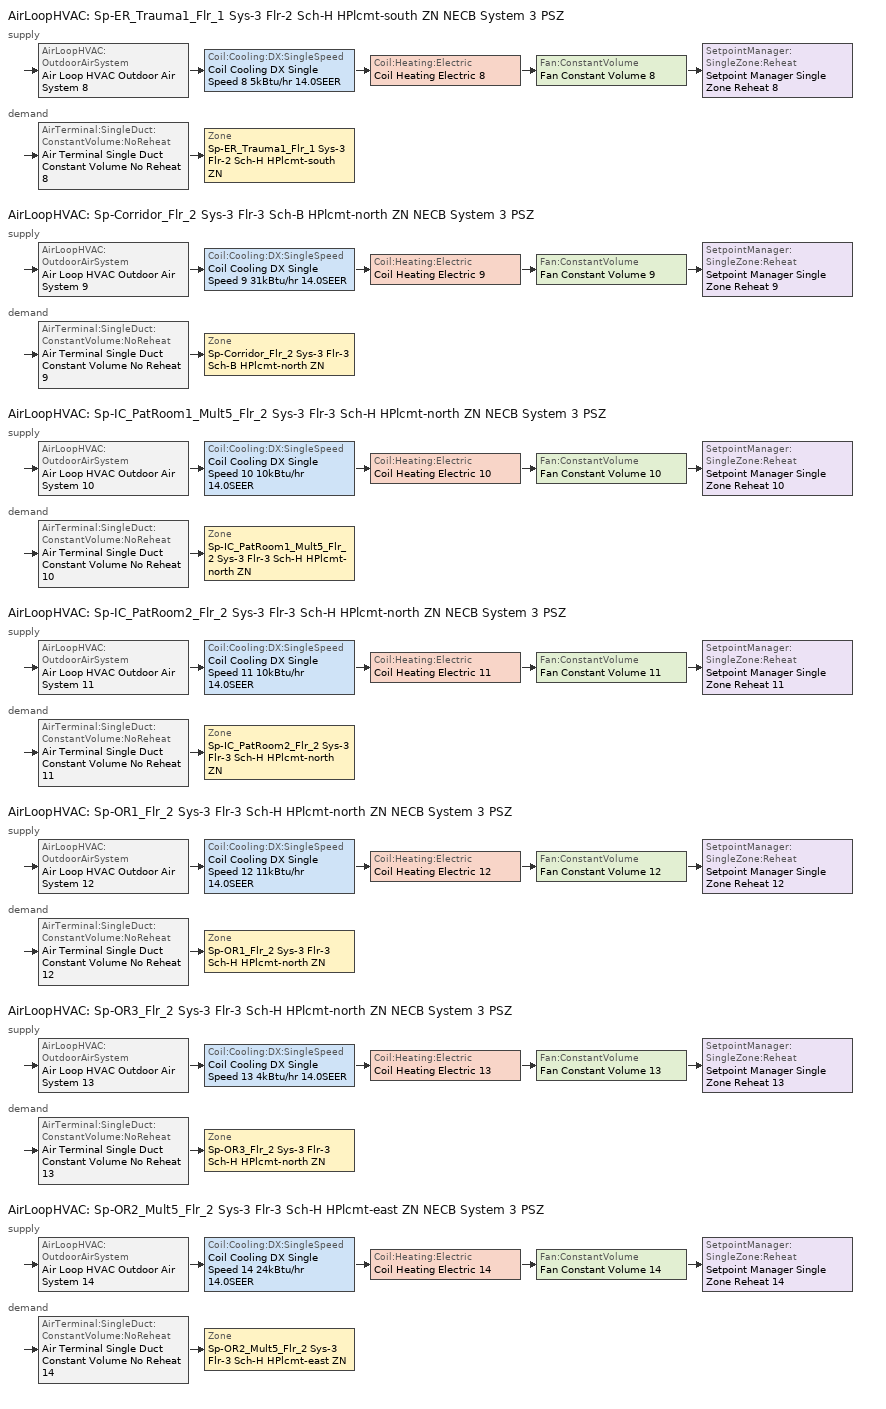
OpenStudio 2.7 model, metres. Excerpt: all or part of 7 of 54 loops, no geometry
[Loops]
AirLoopHVAC 'Sp-ER_Trauma1_Flr_1 Sys-3 Flr-2 Sch-H HPlcmt-south ZN NECB System 3 PSZ'
 supply: AirLoopHVAC:OutdoorAirSystem 'Air Loop HVAC Outdoor Air System 8' > Coil:Cooling:DX:SingleSpeed 'Coil Cooling DX Single Speed 8 5kBtu/hr 14.0SEER' > Coil:Heating:Electric 'Coil Heating Electric 8' > Fan:ConstantVolume 'Fan Constant Volume 8' > SetpointManager:SingleZone:Reheat 'Setpoint Manager Single Zone Reheat 8'
 demand: AirTerminal:SingleDuct:ConstantVolume:NoReheat 'Air Terminal Single Duct Constant Volume No Reheat 8' > Zone 'Sp-ER_Trauma1_Flr_1 Sys-3 Flr-2 Sch-H HPlcmt-south ZN'
AirLoopHVAC 'Sp-Corridor_Flr_2 Sys-3 Flr-3 Sch-B HPlcmt-north ZN NECB System 3 PSZ'
 supply: AirLoopHVAC:OutdoorAirSystem 'Air Loop HVAC Outdoor Air System 9' > Coil:Cooling:DX:SingleSpeed 'Coil Cooling DX Single Speed 9 31kBtu/hr 14.0SEER' > Coil:Heating:Electric 'Coil Heating Electric 9' > Fan:ConstantVolume 'Fan Constant Volume 9' > SetpointManager:SingleZone:Reheat 'Setpoint Manager Single Zone Reheat 9'
 demand: AirTerminal:SingleDuct:ConstantVolume:NoReheat 'Air Terminal Single Duct Constant Volume No Reheat 9' > Zone 'Sp-Corridor_Flr_2 Sys-3 Flr-3 Sch-B HPlcmt-north ZN'
AirLoopHVAC 'Sp-IC_PatRoom1_Mult5_Flr_2 Sys-3 Flr-3 Sch-H HPlcmt-north ZN NECB System 3 PSZ'
 supply: AirLoopHVAC:OutdoorAirSystem 'Air Loop HVAC Outdoor Air System 10' > Coil:Cooling:DX:SingleSpeed 'Coil Cooling DX Single Speed 10 10kBtu/hr 14.0SEER' > Coil:Heating:Electric 'Coil Heating Electric 10' > Fan:ConstantVolume 'Fan Constant Volume 10' > SetpointManager:SingleZone:Reheat 'Setpoint Manager Single Zone Reheat 10'
 demand: AirTerminal:SingleDuct:ConstantVolume:NoReheat 'Air Terminal Single Duct Constant Volume No Reheat 10' > Zone 'Sp-IC_PatRoom1_Mult5_Flr_2 Sys-3 Flr-3 Sch-H HPlcmt-north ZN'
AirLoopHVAC 'Sp-IC_PatRoom2_Flr_2 Sys-3 Flr-3 Sch-H HPlcmt-north ZN NECB System 3 PSZ'
 supply: AirLoopHVAC:OutdoorAirSystem 'Air Loop HVAC Outdoor Air System 11' > Coil:Cooling:DX:SingleSpeed 'Coil Cooling DX Single Speed 11 10kBtu/hr 14.0SEER' > Coil:Heating:Electric 'Coil Heating Electric 11' > Fan:ConstantVolume 'Fan Constant Volume 11' > SetpointManager:SingleZone:Reheat 'Setpoint Manager Single Zone Reheat 11'
 demand: AirTerminal:SingleDuct:ConstantVolume:NoReheat 'Air Terminal Single Duct Constant Volume No Reheat 11' > Zone 'Sp-IC_PatRoom2_Flr_2 Sys-3 Flr-3 Sch-H HPlcmt-north ZN'
AirLoopHVAC 'Sp-OR1_Flr_2 Sys-3 Flr-3 Sch-H HPlcmt-north ZN NECB System 3 PSZ'
 supply: AirLoopHVAC:OutdoorAirSystem 'Air Loop HVAC Outdoor Air System 12' > Coil:Cooling:DX:SingleSpeed 'Coil Cooling DX Single Speed 12 11kBtu/hr 14.0SEER' > Coil:Heating:Electric 'Coil Heating Electric 12' > Fan:ConstantVolume 'Fan Constant Volume 12' > SetpointManager:SingleZone:Reheat 'Setpoint Manager Single Zone Reheat 12'
 demand: AirTerminal:SingleDuct:ConstantVolume:NoReheat 'Air Terminal Single Duct Constant Volume No Reheat 12' > Zone 'Sp-OR1_Flr_2 Sys-3 Flr-3 Sch-H HPlcmt-north ZN'
AirLoopHVAC 'Sp-OR3_Flr_2 Sys-3 Flr-3 Sch-H HPlcmt-north ZN NECB System 3 PSZ'
 supply: AirLoopHVAC:OutdoorAirSystem 'Air Loop HVAC Outdoor Air System 13' > Coil:Cooling:DX:SingleSpeed 'Coil Cooling DX Single Speed 13 4kBtu/hr 14.0SEER' > Coil:Heating:Electric 'Coil Heating Electric 13' > Fan:ConstantVolume 'Fan Constant Volume 13' > SetpointManager:SingleZone:Reheat 'Setpoint Manager Single Zone Reheat 13'
 demand: AirTerminal:SingleDuct:ConstantVolume:NoReheat 'Air Terminal Single Duct Constant Volume No Reheat 13' > Zone 'Sp-OR3_Flr_2 Sys-3 Flr-3 Sch-H HPlcmt-north ZN'
AirLoopHVAC 'Sp-OR2_Mult5_Flr_2 Sys-3 Flr-3 Sch-H HPlcmt-east ZN NECB System 3 PSZ'
 supply: AirLoopHVAC:OutdoorAirSystem 'Air Loop HVAC Outdoor Air System 14' > Coil:Cooling:DX:SingleSpeed 'Coil Cooling DX Single Speed 14 24kBtu/hr 14.0SEER' > Coil:Heating:Electric 'Coil Heating Electric 14' > Fan:ConstantVolume 'Fan Constant Volume 14' > SetpointManager:SingleZone:Reheat 'Setpoint Manager Single Zone Reheat 14'
 demand: AirTerminal:SingleDuct:ConstantVolume:NoReheat 'Air Terminal Single Duct Constant Volume No Reheat 14' > Zone 'Sp-OR2_Mult5_Flr_2 Sys-3 Flr-3 Sch-H HPlcmt-east ZN'
[Sizing:Zone] Zone Cooling Design Supply Air Temperature Input Method=SupplyAirTemperature; Zone Cooling Design Supply Air Temperature {C}=13; Zone Cooling Design Supply Air Temperature Difference {deltaC}=11.11; Zone Heating Design Supply Air Temperature Input Method=SupplyAirTemperature; Zone Heating Design Supply Air Temperature {C}=43; Zone Heating Design Supply Air Temperature Difference {deltaC}=11.11; Zone Cooling Design Supply Air Humidity Ratio {kg-H2O/kg-air}=0.0085; Zone Heating Design Supply Air Humidity Ratio {kg-H2O/kg-air}=0.008; Zone Heating Sizing Factor=1.3; Zone Cooling Sizing Factor=1.1; Cooling Design Air Flow Method=DesignDay; Heating Design Air Flow Method=DesignDay; Account for Dedicated Outdoor Air System=No; Dedicated Outdoor Air System Control Strategy=NeutralSupplyAir; Dedicated Outdoor Air Low Setpoint Temperature for Design {C}=autosize; Dedicated Outdoor Air High Setpoint Temperature for Design {C}=autosize
Sp-ER_Trauma1_Flr_1 Sys-3 Flr-2 Sch-H HPlcmt-south ZN; Sp-Corridor_Flr_2 Sys-3 Flr-3 Sch-B HPlcmt-north ZN; Sp-IC_PatRoom1_Mult5_Flr_2 Sys-3 Flr-3 Sch-H HPlcmt-north ZN; Sp-IC_PatRoom2_Flr_2 Sys-3 Flr-3 Sch-H HPlcmt-north ZN; Sp-OR1_Flr_2 Sys-3 Flr-3 Sch-H HPlcmt-north ZN; Sp-OR3_Flr_2 Sys-3 Flr-3 Sch-H HPlcmt-north ZN; Sp-OR2_Mult5_Flr_2 Sys-3 Flr-3 Sch-H HPlcmt-east ZN
[Zone equipment]
Sp-ER_Trauma1_Flr_1 Sys-3 Flr-2 Sch-H HPlcmt-south ZN: Air Terminal Single Duct Constant Volume No Reheat 8, Zone HVAC Baseboard Convective Electric 8
Sp-Corridor_Flr_2 Sys-3 Flr-3 Sch-B HPlcmt-north ZN: Air Terminal Single Duct Constant Volume No Reheat 9, Zone HVAC Baseboard Convective Electric 9
Sp-IC_PatRoom1_Mult5_Flr_2 Sys-3 Flr-3 Sch-H HPlcmt-north ZN: Air Terminal Single Duct Constant Volume No Reheat 10, Zone HVAC Baseboard Convective Electric 10
Sp-IC_PatRoom2_Flr_2 Sys-3 Flr-3 Sch-H HPlcmt-north ZN: Air Terminal Single Duct Constant Volume No Reheat 11, Zone HVAC Baseboard Convective Electric 11
Sp-OR1_Flr_2 Sys-3 Flr-3 Sch-H HPlcmt-north ZN: Air Terminal Single Duct Constant Volume No Reheat 12, Zone HVAC Baseboard Convective Electric 12
Sp-OR3_Flr_2 Sys-3 Flr-3 Sch-H HPlcmt-north ZN: Air Terminal Single Duct Constant Volume No Reheat 13, Zone HVAC Baseboard Convective Electric 13
Sp-OR2_Mult5_Flr_2 Sys-3 Flr-3 Sch-H HPlcmt-east ZN: Air Terminal Single Duct Constant Volume No Reheat 14, Zone HVAC Baseboard Convective Electric 14
[AirLoopHVAC] Design Supply Air Flow Rate {m3/s}=AutoSize
Name | Availability Schedule
Sp-ER_Trauma1_Flr_1 Sys-3 Flr-2 Sch-H HPlcmt-south ZN NECB System 3 PSZ | Sp-ER_Trauma1_Flr_1 Sys-3 Flr-2 Sch-H HPlcmt-south ZN NECB System 3 PSZ Occ Sch
Sp-Corridor_Flr_2 Sys-3 Flr-3 Sch-B HPlcmt-north ZN NECB System 3 PSZ | Sp-Corridor_Flr_2 Sys-3 Flr-3 Sch-B HPlcmt-north ZN NECB System 3 PSZ Occ Sch
Sp-IC_PatRoom1_Mult5_Flr_2 Sys-3 Flr-3 Sch-H HPlcmt-north ZN NECB System 3 PSZ | Sp-IC_PatRoom1_Mult5_Flr_2 Sys-3 Flr-3 Sch-H HPlcmt-north ZN NECB System 3 PSZ Occ Sch
Sp-IC_PatRoom2_Flr_2 Sys-3 Flr-3 Sch-H HPlcmt-north ZN NECB System 3 PSZ | Sp-IC_PatRoom2_Flr_2 Sys-3 Flr-3 Sch-H HPlcmt-north ZN NECB System 3 PSZ Occ Sch
Sp-OR1_Flr_2 Sys-3 Flr-3 Sch-H HPlcmt-north ZN NECB System 3 PSZ | Sp-OR1_Flr_2 Sys-3 Flr-3 Sch-H HPlcmt-north ZN NECB System 3 PSZ Occ Sch
Sp-OR3_Flr_2 Sys-3 Flr-3 Sch-H HPlcmt-north ZN NECB System 3 PSZ | Sp-OR3_Flr_2 Sys-3 Flr-3 Sch-H HPlcmt-north ZN NECB System 3 PSZ Occ Sch
Sp-OR2_Mult5_Flr_2 Sys-3 Flr-3 Sch-H HPlcmt-east ZN NECB System 3 PSZ | Sp-OR2_Mult5_Flr_2 Sys-3 Flr-3 Sch-H HPlcmt-east ZN NECB System 3 PSZ Occ Sch
[Sizing:System] Type of Load to Size On=Sensible; Design Outdoor Air Flow Rate {m3/s}=Autosize; Central Heating Maximum System Air Flow Ratio=1; Preheat Design Temperature {C}=7; Preheat Design Humidity Ratio {kg-H2O/kg-Air}=0.008; Precool Design Temperature {C}=13; Precool Design Humidity Ratio {kg-H2O/kg-Air}=0.008; Central Cooling Design Supply Air Temperature {C}=13; Central Heating Design Supply Air Temperature {C}=43; Sizing Option=NonCoincident; 100% Outdoor Air in Cooling=No; 100% Outdoor Air in Heating=No; Central Cooling Design Supply Air Humidity Ratio {kg-H2O/kg-Air}=0.0085; Central Heating Design Supply Air Humidity Ratio {kg-H2O/kg-Air}=0.008; Cooling Design Air Flow Method=DesignDay; Cooling Design Air Flow Rate {m3/s}=0; Heating Design Air Flow Method=DesignDay; Heating Design Air Flow Rate {m3/s}=0; System Outdoor Air Method=ZoneSum; Zone Maximum Outdoor Air Fraction=1; Cooling Supply Air Flow Rate Per Floor Area {m3/s-m2}=0.00996765; Cooling Fraction of Autosized Cooling Supply Air Flow Rate=1; Cooling Supply Air Flow Rate Per Unit Cooling Capacity {m3/s-W}=3.94755e-05; Heating Supply Air Flow Rate Per Floor Area {m3/s-m2}=0.00996765; Heating Fraction of Autosized Heating Supply Air Flow Rate=1; Heating Fraction of Autosized Cooling Supply Air Flow Rate=1; Heating Supply Air Flow Rate Per Unit Heating Capacity {m3/s-W}=3.15882e-05; Cooling Design Capacity Method=CoolingDesignCapacity; Cooling Design Capacity {W}=autosize; Cooling Design Capacity Per Floor Area {W/m2}=234.7; Fraction of Autosized Cooling Design Capacity=1; Heating Design Capacity Method=HeatingDesignCapacity; Heating Design Capacity {W}=autosize; Heating Design Capacity Per Floor Area {W/m2}=157; Fraction of Autosized Heating Design Capacity=1; Central Cooling Capacity Control Method=OnOff
Sp-ER_Trauma1_Flr_1 Sys-3 Flr-2 Sch-H HPlcmt-south ZN NECB System 3 PSZ; Sp-Corridor_Flr_2 Sys-3 Flr-3 Sch-B HPlcmt-north ZN NECB System 3 PSZ; Sp-IC_PatRoom1_Mult5_Flr_2 Sys-3 Flr-3 Sch-H HPlcmt-north ZN NECB System 3 PSZ; Sp-IC_PatRoom2_Flr_2 Sys-3 Flr-3 Sch-H HPlcmt-north ZN NECB System 3 PSZ; Sp-OR1_Flr_2 Sys-3 Flr-3 Sch-H HPlcmt-north ZN NECB System 3 PSZ; Sp-OR3_Flr_2 Sys-3 Flr-3 Sch-H HPlcmt-north ZN NECB System 3 PSZ; Sp-OR2_Mult5_Flr_2 Sys-3 Flr-3 Sch-H HPlcmt-east ZN NECB System 3 PSZ
[Fan:ConstantVolume] Availability Schedule=Always On Discrete; Fan Total Efficiency=0.39975; Pressure Rise {Pa}=640; Maximum Flow Rate {m3/s}=AutoSize; Motor Efficiency=0.615
Fan Constant Volume 8; Fan Constant Volume 9; Fan Constant Volume 10; Fan Constant Volume 11; Fan Constant Volume 12; Fan Constant Volume 13; Fan Constant Volume 14
[Coil:Heating:Electric] Availability Schedule=Always On Discrete
Coil Heating Electric 8; Coil Heating Electric 9; Coil Heating Electric 10; Coil Heating Electric 11; Coil Heating Electric 12; Coil Heating Electric 13; Coil Heating Electric 14
[Coil:Cooling:DX:SingleSpeed] Availability Schedule=Always On Discrete; Rated Total Cooling Capacity {W}=autosize; Rated Sensible Heat Ratio=autosize; Rated COP {W/W}=4.11713; Rated Air Flow Rate {m3/s}=autosize; Rated Evaporator Fan Power Per Volume Flow Rate {W/(m3/s)}=773.3; Total Cooling Capacity Function of Temperature Curve=DXCOOL-NECB2011-REF-CAPFT; Total Cooling Capacity Function of Flow Fraction Curve=DXCOOL-NECB2011-REF-CAPFFLOW; Energy Input Ratio Function of Temperature Curve=DXCOOL-NECB2011-REF-COOLEIRFT; Energy Input Ratio Function of Flow Fraction Curve=DXCOOL-NECB2011-REF-COOLEIRFFLOW; Part Load Fraction Correlation Curve=DXCOOL-NECB2011-REF-COOLPLFFPLR; Condenser Type=AirCooled; Evaporative Condenser Effectiveness=0; Evaporative Condenser Air Flow Rate {m3/s}=Autosize; Evaporative Condenser Pump Rated Power Consumption {W}=Autosize; Crankcase Heater Capacity {W}=0; Maximum Outdoor Dry-Bulb Temperature for Crankcase Heater Operation {C}=0; Basin Heater Capacity {W/K}=0; Basin Heater Setpoint Temperature {C}=10
Coil Cooling DX Single Speed 8 5kBtu/hr 14.0SEER; Coil Cooling DX Single Speed 9 31kBtu/hr 14.0SEER; Coil Cooling DX Single Speed 10 10kBtu/hr 14.0SEER; Coil Cooling DX Single Speed 11 10kBtu/hr 14.0SEER; Coil Cooling DX Single Speed 12 11kBtu/hr 14.0SEER; Coil Cooling DX Single Speed 13 4kBtu/hr 14.0SEER; Coil Cooling DX Single Speed 14 24kBtu/hr 14.0SEER
[Controller:OutdoorAir] Minimum Outdoor Air Flow Rate {m3/s}=0; Maximum Outdoor Air Flow Rate {m3/s}=Autosize; Economizer Control Type=NoEconomizer; Economizer Control Action Type=ModulateFlow; Economizer Maximum Limit Dry-Bulb Temperature {C}=28; Economizer Maximum Limit Enthalpy {J/kg}=64000; Economizer Minimum Limit Dry-Bulb Temperature {C}=-100; Lockout Type=NoLockout; Minimum Limit Type=FixedMinimum; High Humidity Control=No; Heat Recovery Bypass Control Type=BypassWhenWithinEconomizerLimits
Name | Minimum Outdoor Air Schedule | Controller Mechanical Ventilation
Controller Outdoor Air 8 | Sp-ER_Trauma1_Flr_1 Sys-3 Flr-2 Sch-H HPlcmt-south ZN NECB System 3 PSZ Occ Sch | Controller Mechanical Ventilation 8
Controller Outdoor Air 9 | Sp-Corridor_Flr_2 Sys-3 Flr-3 Sch-B HPlcmt-north ZN NECB System 3 PSZ Occ Sch | Controller Mechanical Ventilation 9
Controller Outdoor Air 10 | Sp-IC_PatRoom1_Mult5_Flr_2 Sys-3 Flr-3 Sch-H HPlcmt-north ZN NECB System 3 PSZ Occ Sch | Controller Mechanical Ventilation 10
Controller Outdoor Air 11 | Sp-IC_PatRoom2_Flr_2 Sys-3 Flr-3 Sch-H HPlcmt-north ZN NECB System 3 PSZ Occ Sch | Controller Mechanical Ventilation 11
Controller Outdoor Air 12 | Sp-OR1_Flr_2 Sys-3 Flr-3 Sch-H HPlcmt-north ZN NECB System 3 PSZ Occ Sch | Controller Mechanical Ventilation 12
Controller Outdoor Air 13 | Sp-OR3_Flr_2 Sys-3 Flr-3 Sch-H HPlcmt-north ZN NECB System 3 PSZ Occ Sch | Controller Mechanical Ventilation 13
Controller Outdoor Air 14 | Sp-OR2_Mult5_Flr_2 Sys-3 Flr-3 Sch-H HPlcmt-east ZN NECB System 3 PSZ Occ Sch | Controller Mechanical Ventilation 14
[Controller:MechanicalVentilation] Availability Schedule=Always On Discrete; System Outdoor Air Method=ZoneSum
Controller Mechanical Ventilation 8; Controller Mechanical Ventilation 9; Controller Mechanical Ventilation 10; Controller Mechanical Ventilation 11; Controller Mechanical Ventilation 12; Controller Mechanical Ventilation 13; Controller Mechanical Ventilation 14
[AirLoopHVAC:OutdoorAirSystem]
Name | Controller
Air Loop HVAC Outdoor Air System 8 | Controller Outdoor Air 8
Air Loop HVAC Outdoor Air System 9 | Controller Outdoor Air 9
Air Loop HVAC Outdoor Air System 10 | Controller Outdoor Air 10
Air Loop HVAC Outdoor Air System 11 | Controller Outdoor Air 11
Air Loop HVAC Outdoor Air System 12 | Controller Outdoor Air 12
Air Loop HVAC Outdoor Air System 13 | Controller Outdoor Air 13
Air Loop HVAC Outdoor Air System 14 | Controller Outdoor Air 14
[SetpointManager:SingleZone:Reheat] Minimum Supply Air Temperature {C}=13; Maximum Supply Air Temperature {C}=43
Name | Control Zone
Setpoint Manager Single Zone Reheat 8 | Sp-ER_Trauma1_Flr_1 Sys-3 Flr-2 Sch-H HPlcmt-south ZN
Setpoint Manager Single Zone Reheat 9 | Sp-Corridor_Flr_2 Sys-3 Flr-3 Sch-B HPlcmt-north ZN
Setpoint Manager Single Zone Reheat 10 | Sp-IC_PatRoom1_Mult5_Flr_2 Sys-3 Flr-3 Sch-H HPlcmt-north ZN
Setpoint Manager Single Zone Reheat 11 | Sp-IC_PatRoom2_Flr_2 Sys-3 Flr-3 Sch-H HPlcmt-north ZN
Setpoint Manager Single Zone Reheat 12 | Sp-OR1_Flr_2 Sys-3 Flr-3 Sch-H HPlcmt-north ZN
Setpoint Manager Single Zone Reheat 13 | Sp-OR3_Flr_2 Sys-3 Flr-3 Sch-H HPlcmt-north ZN
Setpoint Manager Single Zone Reheat 14 | Sp-OR2_Mult5_Flr_2 Sys-3 Flr-3 Sch-H HPlcmt-east ZN
[AirTerminal:SingleDuct:ConstantVolume:NoReheat] Availability Schedule=Always On Discrete; Maximum Air Flow Rate {m3/s}=AutoSize
Air Terminal Single Duct Constant Volume No Reheat 8; Air Terminal Single Duct Constant Volume No Reheat 9; Air Terminal Single Duct Constant Volume No Reheat 10; Air Terminal Single Duct Constant Volume No Reheat 11; Air Terminal Single Duct Constant Volume No Reheat 12; Air Terminal Single Duct Constant Volume No Reheat 13; Air Terminal Single Duct Constant Volume No Reheat 14
[ZoneHVAC:Baseboard:Convective:Electric] Availability Schedule=Always On Discrete; Nominal Capacity {W}=autosize; Efficiency=1
Zone HVAC Baseboard Convective Electric 8; Zone HVAC Baseboard Convective Electric 9; Zone HVAC Baseboard Convective Electric 10; Zone HVAC Baseboard Convective Electric 11; Zone HVAC Baseboard Convective Electric 12; Zone HVAC Baseboard Convective Electric 13; Zone HVAC Baseboard Convective Electric 14
[EnergyManagementSystem:Program]
VAVwithReheatOptimumStartProg0: IF DaylightSavings==0 && DayOfWeek>1 && Hour==5 && OAT_1<23.9 && OAT_1>1.7; SET VAVwithReheatClgSch0 = 29.4; SET VAVwithReheatHtgSch0 = 15.6; ELSEIF DaylightSavings==0 && DayOfWeek==1 && Hour==7 && OAT_1<23.9 && OAT_1>1.7; SET VAVwithReheatClgSch0 = 29.4; SET VAVwithReheatHtgSch0 = 15.6; ELSEIF DaylightSavings==1 && DayOfWeek>1 && Hour==4 && OAT_1<23.9 && OAT_1>1.7; SET VAVwithReheatClgSch0 = 29.4; SET VAVwithReheatHtgSch0 = 15.6; ELSEIF DaylightSavings==1 && DayOfWeek==1 && Hour==6 && OAT_1<23.9 && OAT_1>1.7; SET VAVwithReheatClgSch0 = 29.4; SET VAVwithReheatHtgSch0 = 15.6; ELSE; SET VAVwithReheatClgSch0 = NULL; SET VAVwithReheatHtgSch0 = NULL; ENDIF
[EnergyManagementSystem:ProgramCallingManager]
SpBasementSys3Flr1SchAHPlcmtnorthZNNECBSystem3PSZOptimumStartCallingManager0: BeginTimestepBeforePredictor; SpBasementSys3Flr1SchAHPlcmtnorthZNNECBSystem3PSZOptimumStartProg0
VAVwithReheatOptimumStartCallingManager0: BeginTimestepBeforePredictor; VAVwithReheatOptimumStartProg0
[Schedule:Ruleset]
Name | Default Day Schedule | Summer Design Day Schedule | Winter Design Day Schedule
Sp-Corridor_Flr_2 Sys-3 Flr-3 Sch-B HPlcmt-north ZN NECB System 3 PSZ Occ Sch | Sp-Corridor_Flr_2 Sys-3 Flr-3 Sch-B HPlcmt-north ZN NECB System 3 PSZ Occ Sch Default | Sp-Corridor_Flr_2 Sys-3 Flr-3 Sch-B HPlcmt-north ZN NECB System 3 PSZ Occ Sch Summer Design Day | Sp-Corridor_Flr_2 Sys-3 Flr-3 Sch-B HPlcmt-north ZN NECB System 3 PSZ Occ Sch Winter Design Day
Sp-ER_Trauma1_Flr_1 Sys-3 Flr-2 Sch-H HPlcmt-south ZN NECB System 3 PSZ Occ Sch | Sp-ER_Trauma1_Flr_1 Sys-3 Flr-2 Sch-H HPlcmt-south ZN NECB System 3 PSZ Occ Sch Default | Sp-ER_Trauma1_Flr_1 Sys-3 Flr-2 Sch-H HPlcmt-south ZN NECB System 3 PSZ Occ Sch Summer Design Day | Sp-ER_Trauma1_Flr_1 Sys-3 Flr-2 Sch-H HPlcmt-south ZN NECB System 3 PSZ Occ Sch Winter Design Day
Sp-IC_PatRoom1_Mult5_Flr_2 Sys-3 Flr-3 Sch-H HPlcmt-north ZN NECB System 3 PSZ Occ Sch | Sp-IC_PatRoom1_Mult5_Flr_2 Sys-3 Flr-3 Sch-H HPlcmt-north ZN NECB System 3 PSZ Occ Sch Default | Sp-IC_PatRoom1_Mult5_Flr_2 Sys-3 Flr-3 Sch-H HPlcmt-north ZN NECB System 3 PSZ Occ Sch Summer Design Day | Sp-IC_PatRoom1_Mult5_Flr_2 Sys-3 Flr-3 Sch-H HPlcmt-north ZN NECB System 3 PSZ Occ Sch Winter Design Day
Sp-IC_PatRoom2_Flr_2 Sys-3 Flr-3 Sch-H HPlcmt-north ZN NECB System 3 PSZ Occ Sch | Sp-IC_PatRoom2_Flr_2 Sys-3 Flr-3 Sch-H HPlcmt-north ZN NECB System 3 PSZ Occ Sch Default | Sp-IC_PatRoom2_Flr_2 Sys-3 Flr-3 Sch-H HPlcmt-north ZN NECB System 3 PSZ Occ Sch Summer Design Day | Sp-IC_PatRoom2_Flr_2 Sys-3 Flr-3 Sch-H HPlcmt-north ZN NECB System 3 PSZ Occ Sch Winter Design Day
Sp-OR1_Flr_2 Sys-3 Flr-3 Sch-H HPlcmt-north ZN NECB System 3 PSZ Occ Sch | Sp-OR1_Flr_2 Sys-3 Flr-3 Sch-H HPlcmt-north ZN NECB System 3 PSZ Occ Sch Default | Sp-OR1_Flr_2 Sys-3 Flr-3 Sch-H HPlcmt-north ZN NECB System 3 PSZ Occ Sch Summer Design Day | Sp-OR1_Flr_2 Sys-3 Flr-3 Sch-H HPlcmt-north ZN NECB System 3 PSZ Occ Sch Winter Design Day
Sp-OR2_Mult5_Flr_2 Sys-3 Flr-3 Sch-H HPlcmt-east ZN NECB System 3 PSZ Occ Sch | Sp-OR2_Mult5_Flr_2 Sys-3 Flr-3 Sch-H HPlcmt-east ZN NECB System 3 PSZ Occ Sch Default | Sp-OR2_Mult5_Flr_2 Sys-3 Flr-3 Sch-H HPlcmt-east ZN NECB System 3 PSZ Occ Sch Summer Design Day | Sp-OR2_Mult5_Flr_2 Sys-3 Flr-3 Sch-H HPlcmt-east ZN NECB System 3 PSZ Occ Sch Winter Design Day
Sp-OR3_Flr_2 Sys-3 Flr-3 Sch-H HPlcmt-north ZN NECB System 3 PSZ Occ Sch | Sp-OR3_Flr_2 Sys-3 Flr-3 Sch-H HPlcmt-north ZN NECB System 3 PSZ Occ Sch Default | Sp-OR3_Flr_2 Sys-3 Flr-3 Sch-H HPlcmt-north ZN NECB System 3 PSZ Occ Sch Summer Design Day | Sp-OR3_Flr_2 Sys-3 Flr-3 Sch-H HPlcmt-north ZN NECB System 3 PSZ Occ Sch Winter Design Day
[Schedule:Day]
Sp-Corridor_Flr_2 Sys-3 Flr-3 Sch-B HPlcmt-north ZN NECB System 3 PSZ Occ Sch Default; Sp-Corridor_Flr_2 Sys-3 Flr-3 Sch-B HPlcmt-north ZN NECB System 3 PSZ Occ Sch Winter Design Day; Sp-Corridor_Flr_2 Sys-3 Flr-3 Sch-B HPlcmt-north ZN NECB System 3 PSZ Occ Sch Summer Design Day; Sp-ER_Trauma1_Flr_1 Sys-3 Flr-2 Sch-H HPlcmt-south ZN NECB System 3 PSZ Occ Sch Default; Sp-ER_Trauma1_Flr_1 Sys-3 Flr-2 Sch-H HPlcmt-south ZN NECB System 3 PSZ Occ Sch Winter Design Day; Sp-ER_Trauma1_Flr_1 Sys-3 Flr-2 Sch-H HPlcmt-south ZN NECB System 3 PSZ Occ Sch Summer Design Day; Sp-ER_Trauma1_Flr_1 Sys-3 Flr-2 Sch-H HPlcmt-south ZN NECB System 3 PSZ Occ Sch Monday; Sp-ER_Trauma1_Flr_1 Sys-3 Flr-2 Sch-H HPlcmt-south ZN NECB System 3 PSZ Occ Sch Tuesday; Sp-ER_Trauma1_Flr_1 Sys-3 Flr-2 Sch-H HPlcmt-south ZN NECB System 3 PSZ Occ Sch Wednesday; Sp-ER_Trauma1_Flr_1 Sys-3 Flr-2 Sch-H HPlcmt-south ZN NECB System 3 PSZ Occ Sch Thursday; Sp-ER_Trauma1_Flr_1 Sys-3 Flr-2 Sch-H HPlcmt-south ZN NECB System 3 PSZ Occ Sch Friday; Sp-ER_Trauma1_Flr_1 Sys-3 Flr-2 Sch-H HPlcmt-south ZN NECB System 3 PSZ Occ Sch Saturday; Sp-ER_Trauma1_Flr_1 Sys-3 Flr-2 Sch-H HPlcmt-south ZN NECB System 3 PSZ Occ Sch Sunday; Sp-IC_PatRoom1_Mult5_Flr_2 Sys-3 Flr-3 Sch-H HPlcmt-north ZN NECB System 3 PSZ Occ Sch Default; Sp-IC_PatRoom1_Mult5_Flr_2 Sys-3 Flr-3 Sch-H HPlcmt-north ZN NECB System 3 PSZ Occ Sch Winter Design Day; Sp-IC_PatRoom1_Mult5_Flr_2 Sys-3 Flr-3 Sch-H HPlcmt-north ZN NECB System 3 PSZ Occ Sch Summer Design Day; Sp-IC_PatRoom1_Mult5_Flr_2 Sys-3 Flr-3 Sch-H HPlcmt-north ZN NECB System 3 PSZ Occ Sch Monday; Sp-IC_PatRoom1_Mult5_Flr_2 Sys-3 Flr-3 Sch-H HPlcmt-north ZN NECB System 3 PSZ Occ Sch Tuesday; Sp-IC_PatRoom1_Mult5_Flr_2 Sys-3 Flr-3 Sch-H HPlcmt-north ZN NECB System 3 PSZ Occ Sch Wednesday; Sp-IC_PatRoom1_Mult5_Flr_2 Sys-3 Flr-3 Sch-H HPlcmt-north ZN NECB System 3 PSZ Occ Sch Thursday; Sp-IC_PatRoom1_Mult5_Flr_2 Sys-3 Flr-3 Sch-H HPlcmt-north ZN NECB System 3 PSZ Occ Sch Friday; Sp-IC_PatRoom1_Mult5_Flr_2 Sys-3 Flr-3 Sch-H HPlcmt-north ZN NECB System 3 PSZ Occ Sch Saturday; Sp-IC_PatRoom1_Mult5_Flr_2 Sys-3 Flr-3 Sch-H HPlcmt-north ZN NECB System 3 PSZ Occ Sch Sunday; Sp-IC_PatRoom2_Flr_2 Sys-3 Flr-3 Sch-H HPlcmt-north ZN NECB System 3 PSZ Occ Sch Default; Sp-IC_PatRoom2_Flr_2 Sys-3 Flr-3 Sch-H HPlcmt-north ZN NECB System 3 PSZ Occ Sch Winter Design Day; Sp-IC_PatRoom2_Flr_2 Sys-3 Flr-3 Sch-H HPlcmt-north ZN NECB System 3 PSZ Occ Sch Summer Design Day; Sp-IC_PatRoom2_Flr_2 Sys-3 Flr-3 Sch-H HPlcmt-north ZN NECB System 3 PSZ Occ Sch Monday; Sp-IC_PatRoom2_Flr_2 Sys-3 Flr-3 Sch-H HPlcmt-north ZN NECB System 3 PSZ Occ Sch Tuesday; Sp-IC_PatRoom2_Flr_2 Sys-3 Flr-3 Sch-H HPlcmt-north ZN NECB System 3 PSZ Occ Sch Wednesday; Sp-IC_PatRoom2_Flr_2 Sys-3 Flr-3 Sch-H HPlcmt-north ZN NECB System 3 PSZ Occ Sch Thursday; Sp-IC_PatRoom2_Flr_2 Sys-3 Flr-3 Sch-H HPlcmt-north ZN NECB System 3 PSZ Occ Sch Friday; Sp-IC_PatRoom2_Flr_2 Sys-3 Flr-3 Sch-H HPlcmt-north ZN NECB System 3 PSZ Occ Sch Saturday; Sp-IC_PatRoom2_Flr_2 Sys-3 Flr-3 Sch-H HPlcmt-north ZN NECB System 3 PSZ Occ Sch Sunday; Sp-OR1_Flr_2 Sys-3 Flr-3 Sch-H HPlcmt-north ZN NECB System 3 PSZ Occ Sch Default; Sp-OR1_Flr_2 Sys-3 Flr-3 Sch-H HPlcmt-north ZN NECB System 3 PSZ Occ Sch Winter Design Day; Sp-OR1_Flr_2 Sys-3 Flr-3 Sch-H HPlcmt-north ZN NECB System 3 PSZ Occ Sch Summer Design Day; Sp-OR1_Flr_2 Sys-3 Flr-3 Sch-H HPlcmt-north ZN NECB System 3 PSZ Occ Sch Monday; Sp-OR1_Flr_2 Sys-3 Flr-3 Sch-H HPlcmt-north ZN NECB System 3 PSZ Occ Sch Tuesday; Sp-OR1_Flr_2 Sys-3 Flr-3 Sch-H HPlcmt-north ZN NECB System 3 PSZ Occ Sch Wednesday; Sp-OR1_Flr_2 Sys-3 Flr-3 Sch-H HPlcmt-north ZN NECB System 3 PSZ Occ Sch Thursday; Sp-OR1_Flr_2 Sys-3 Flr-3 Sch-H HPlcmt-north ZN NECB System 3 PSZ Occ Sch Friday; Sp-OR1_Flr_2 Sys-3 Flr-3 Sch-H HPlcmt-north ZN NECB System 3 PSZ Occ Sch Saturday; Sp-OR1_Flr_2 Sys-3 Flr-3 Sch-H HPlcmt-north ZN NECB System 3 PSZ Occ Sch Sunday; Sp-OR2_Mult5_Flr_2 Sys-3 Flr-3 Sch-H HPlcmt-east ZN NECB System 3 PSZ Occ Sch Default; Sp-OR2_Mult5_Flr_2 Sys-3 Flr-3 Sch-H HPlcmt-east ZN NECB System 3 PSZ Occ Sch Winter Design Day; Sp-OR2_Mult5_Flr_2 Sys-3 Flr-3 Sch-H HPlcmt-east ZN NECB System 3 PSZ Occ Sch Summer Design Day; Sp-OR2_Mult5_Flr_2 Sys-3 Flr-3 Sch-H HPlcmt-east ZN NECB System 3 PSZ Occ Sch Monday; Sp-OR2_Mult5_Flr_2 Sys-3 Flr-3 Sch-H HPlcmt-east ZN NECB System 3 PSZ Occ Sch Tuesday; Sp-OR2_Mult5_Flr_2 Sys-3 Flr-3 Sch-H HPlcmt-east ZN NECB System 3 PSZ Occ Sch Wednesday; Sp-OR2_Mult5_Flr_2 Sys-3 Flr-3 Sch-H HPlcmt-east ZN NECB System 3 PSZ Occ Sch Thursday; Sp-OR2_Mult5_Flr_2 Sys-3 Flr-3 Sch-H HPlcmt-east ZN NECB System 3 PSZ Occ Sch Friday; Sp-OR2_Mult5_Flr_2 Sys-3 Flr-3 Sch-H HPlcmt-east ZN NECB System 3 PSZ Occ Sch Saturday; Sp-OR2_Mult5_Flr_2 Sys-3 Flr-3 Sch-H HPlcmt-east ZN NECB System 3 PSZ Occ Sch Sunday; Sp-OR3_Flr_2 Sys-3 Flr-3 Sch-H HPlcmt-north ZN NECB System 3 PSZ Occ Sch Default; Sp-OR3_Flr_2 Sys-3 Flr-3 Sch-H HPlcmt-north ZN NECB System 3 PSZ Occ Sch Winter Design Day; Sp-OR3_Flr_2 Sys-3 Flr-3 Sch-H HPlcmt-north ZN NECB System 3 PSZ Occ Sch Summer Design Day; Sp-OR3_Flr_2 Sys-3 Flr-3 Sch-H HPlcmt-north ZN NECB System 3 PSZ Occ Sch Monday; Sp-OR3_Flr_2 Sys-3 Flr-3 Sch-H HPlcmt-north ZN NECB System 3 PSZ Occ Sch Tuesday; Sp-OR3_Flr_2 Sys-3 Flr-3 Sch-H HPlcmt-north ZN NECB System 3 PSZ Occ Sch Wednesday; Sp-OR3_Flr_2 Sys-3 Flr-3 Sch-H HPlcmt-north ZN NECB System 3 PSZ Occ Sch Thursday; Sp-OR3_Flr_2 Sys-3 Flr-3 Sch-H HPlcmt-north ZN NECB System 3 PSZ Occ Sch Friday; Sp-OR3_Flr_2 Sys-3 Flr-3 Sch-H HPlcmt-north ZN NECB System 3 PSZ Occ Sch Saturday; Sp-OR3_Flr_2 Sys-3 Flr-3 Sch-H HPlcmt-north ZN NECB System 3 PSZ Occ Sch Sunday: 24, 0, 1
Sp-Corridor_Flr_2 Sys-3 Flr-3 Sch-B HPlcmt-north ZN NECB System 3 PSZ Occ Sch Monday; Sp-Corridor_Flr_2 Sys-3 Flr-3 Sch-B HPlcmt-north ZN NECB System 3 PSZ Occ Sch Tuesday; Sp-Corridor_Flr_2 Sys-3 Flr-3 Sch-B HPlcmt-north ZN NECB System 3 PSZ Occ Sch Wednesday; Sp-Corridor_Flr_2 Sys-3 Flr-3 Sch-B HPlcmt-north ZN NECB System 3 PSZ Occ Sch Thursday; Sp-Corridor_Flr_2 Sys-3 Flr-3 Sch-B HPlcmt-north ZN NECB System 3 PSZ Occ Sch Friday: 1, 0, 1, 10, 0, 0, 24, 0, 1
Sp-Corridor_Flr_2 Sys-3 Flr-3 Sch-B HPlcmt-north ZN NECB System 3 PSZ Occ Sch Saturday: 2, 0, 1, 10, 0, 0, 24, 0, 1
Sp-Corridor_Flr_2 Sys-3 Flr-3 Sch-B HPlcmt-north ZN NECB System 3 PSZ Occ Sch Sunday: 1, 0, 0, 2, 0, 1, 11, 0, 0, 23, 0, 1, 24, 0, 0
[Schedule:Rule] Date Specification Type=DateRange; Start Month=1; Start Day=1; End Month=12
Name | Schedule Ruleset | Rule Order | Day Schedule | Apply Monday | End Day | Apply Tuesday | Apply Wednesday | Apply Thursday | Apply Friday | Apply Saturday | Apply Sunday
Sp-Corridor_Flr_2 Sys-3 Flr-3 Sch-B HPlcmt-north ZN NECB System 3 PSZ Occ Sch Monday Rule | Sp-Corridor_Flr_2 Sys-3 Flr-3 Sch-B HPlcmt-north ZN NECB System 3 PSZ Occ Sch | 6 | Sp-Corridor_Flr_2 Sys-3 Flr-3 Sch-B HPlcmt-north ZN NECB System 3 PSZ Occ Sch Monday | Yes | 25
Sp-Corridor_Flr_2 Sys-3 Flr-3 Sch-B HPlcmt-north ZN NECB System 3 PSZ Occ Sch Tuesday Rule | Sp-Corridor_Flr_2 Sys-3 Flr-3 Sch-B HPlcmt-north ZN NECB System 3 PSZ Occ Sch | 5 | Sp-Corridor_Flr_2 Sys-3 Flr-3 Sch-B HPlcmt-north ZN NECB System 3 PSZ Occ Sch Tuesday |  | 26 | Yes
Sp-Corridor_Flr_2 Sys-3 Flr-3 Sch-B HPlcmt-north ZN NECB System 3 PSZ Occ Sch Wednesday Rule | Sp-Corridor_Flr_2 Sys-3 Flr-3 Sch-B HPlcmt-north ZN NECB System 3 PSZ Occ Sch | 4 | Sp-Corridor_Flr_2 Sys-3 Flr-3 Sch-B HPlcmt-north ZN NECB System 3 PSZ Occ Sch Wednesday |  | 27 |  | Yes
Sp-Corridor_Flr_2 Sys-3 Flr-3 Sch-B HPlcmt-north ZN NECB System 3 PSZ Occ Sch Thursday Rule | Sp-Corridor_Flr_2 Sys-3 Flr-3 Sch-B HPlcmt-north ZN NECB System 3 PSZ Occ Sch | 3 | Sp-Corridor_Flr_2 Sys-3 Flr-3 Sch-B HPlcmt-north ZN NECB System 3 PSZ Occ Sch Thursday |  | 28 |  |  | Yes
Sp-Corridor_Flr_2 Sys-3 Flr-3 Sch-B HPlcmt-north ZN NECB System 3 PSZ Occ Sch Friday Rule | Sp-Corridor_Flr_2 Sys-3 Flr-3 Sch-B HPlcmt-north ZN NECB System 3 PSZ Occ Sch | 2 | Sp-Corridor_Flr_2 Sys-3 Flr-3 Sch-B HPlcmt-north ZN NECB System 3 PSZ Occ Sch Friday |  | 29 |  |  |  | Yes
Sp-Corridor_Flr_2 Sys-3 Flr-3 Sch-B HPlcmt-north ZN NECB System 3 PSZ Occ Sch Saturday Rule | Sp-Corridor_Flr_2 Sys-3 Flr-3 Sch-B HPlcmt-north ZN NECB System 3 PSZ Occ Sch | 1 | Sp-Corridor_Flr_2 Sys-3 Flr-3 Sch-B HPlcmt-north ZN NECB System 3 PSZ Occ Sch Saturday |  | 30 |  |  |  |  | Yes
Sp-Corridor_Flr_2 Sys-3 Flr-3 Sch-B HPlcmt-north ZN NECB System 3 PSZ Occ Sch Sunday Rule | Sp-Corridor_Flr_2 Sys-3 Flr-3 Sch-B HPlcmt-north ZN NECB System 3 PSZ Occ Sch | 0 | Sp-Corridor_Flr_2 Sys-3 Flr-3 Sch-B HPlcmt-north ZN NECB System 3 PSZ Occ Sch Sunday |  | 31 |  |  |  |  |  | Yes
Sp-ER_Trauma1_Flr_1 Sys-3 Flr-2 Sch-H HPlcmt-south ZN NECB System 3 PSZ Occ Sch Monday Rule | Sp-ER_Trauma1_Flr_1 Sys-3 Flr-2 Sch-H HPlcmt-south ZN NECB System 3 PSZ Occ Sch | 6 | Sp-ER_Trauma1_Flr_1 Sys-3 Flr-2 Sch-H HPlcmt-south ZN NECB System 3 PSZ Occ Sch Monday | Yes | 25
Sp-ER_Trauma1_Flr_1 Sys-3 Flr-2 Sch-H HPlcmt-south ZN NECB System 3 PSZ Occ Sch Tuesday Rule | Sp-ER_Trauma1_Flr_1 Sys-3 Flr-2 Sch-H HPlcmt-south ZN NECB System 3 PSZ Occ Sch | 5 | Sp-ER_Trauma1_Flr_1 Sys-3 Flr-2 Sch-H HPlcmt-south ZN NECB System 3 PSZ Occ Sch Tuesday |  | 26 | Yes
Sp-ER_Trauma1_Flr_1 Sys-3 Flr-2 Sch-H HPlcmt-south ZN NECB System 3 PSZ Occ Sch Wednesday Rule | Sp-ER_Trauma1_Flr_1 Sys-3 Flr-2 Sch-H HPlcmt-south ZN NECB System 3 PSZ Occ Sch | 4 | Sp-ER_Trauma1_Flr_1 Sys-3 Flr-2 Sch-H HPlcmt-south ZN NECB System 3 PSZ Occ Sch Wednesday |  | 27 |  | Yes
Sp-ER_Trauma1_Flr_1 Sys-3 Flr-2 Sch-H HPlcmt-south ZN NECB System 3 PSZ Occ Sch Thursday Rule | Sp-ER_Trauma1_Flr_1 Sys-3 Flr-2 Sch-H HPlcmt-south ZN NECB System 3 PSZ Occ Sch | 3 | Sp-ER_Trauma1_Flr_1 Sys-3 Flr-2 Sch-H HPlcmt-south ZN NECB System 3 PSZ Occ Sch Thursday |  | 28 |  |  | Yes
Sp-ER_Trauma1_Flr_1 Sys-3 Flr-2 Sch-H HPlcmt-south ZN NECB System 3 PSZ Occ Sch Friday Rule | Sp-ER_Trauma1_Flr_1 Sys-3 Flr-2 Sch-H HPlcmt-south ZN NECB System 3 PSZ Occ Sch | 2 | Sp-ER_Trauma1_Flr_1 Sys-3 Flr-2 Sch-H HPlcmt-south ZN NECB System 3 PSZ Occ Sch Friday |  | 29 |  |  |  | Yes
Sp-ER_Trauma1_Flr_1 Sys-3 Flr-2 Sch-H HPlcmt-south ZN NECB System 3 PSZ Occ Sch Saturday Rule | Sp-ER_Trauma1_Flr_1 Sys-3 Flr-2 Sch-H HPlcmt-south ZN NECB System 3 PSZ Occ Sch | 1 | Sp-ER_Trauma1_Flr_1 Sys-3 Flr-2 Sch-H HPlcmt-south ZN NECB System 3 PSZ Occ Sch Saturday |  | 30 |  |  |  |  | Yes
Sp-ER_Trauma1_Flr_1 Sys-3 Flr-2 Sch-H HPlcmt-south ZN NECB System 3 PSZ Occ Sch Sunday Rule | Sp-ER_Trauma1_Flr_1 Sys-3 Flr-2 Sch-H HPlcmt-south ZN NECB System 3 PSZ Occ Sch | 0 | Sp-ER_Trauma1_Flr_1 Sys-3 Flr-2 Sch-H HPlcmt-south ZN NECB System 3 PSZ Occ Sch Sunday |  | 31 |  |  |  |  |  | Yes
Sp-IC_PatRoom1_Mult5_Flr_2 Sys-3 Flr-3 Sch-H HPlcmt-north ZN NECB System 3 PSZ Occ Sch Monday Rule | Sp-IC_PatRoom1_Mult5_Flr_2 Sys-3 Flr-3 Sch-H HPlcmt-north ZN NECB System 3 PSZ Occ Sch | 6 | Sp-IC_PatRoom1_Mult5_Flr_2 Sys-3 Flr-3 Sch-H HPlcmt-north ZN NECB System 3 PSZ Occ Sch Monday | Yes | 25
Sp-IC_PatRoom1_Mult5_Flr_2 Sys-3 Flr-3 Sch-H HPlcmt-north ZN NECB System 3 PSZ Occ Sch Tuesday Rule | Sp-IC_PatRoom1_Mult5_Flr_2 Sys-3 Flr-3 Sch-H HPlcmt-north ZN NECB System 3 PSZ Occ Sch | 5 | Sp-IC_PatRoom1_Mult5_Flr_2 Sys-3 Flr-3 Sch-H HPlcmt-north ZN NECB System 3 PSZ Occ Sch Tuesday |  | 26 | Yes
Sp-IC_PatRoom1_Mult5_Flr_2 Sys-3 Flr-3 Sch-H HPlcmt-north ZN NECB System 3 PSZ Occ Sch Wednesday Rule | Sp-IC_PatRoom1_Mult5_Flr_2 Sys-3 Flr-3 Sch-H HPlcmt-north ZN NECB System 3 PSZ Occ Sch | 4 | Sp-IC_PatRoom1_Mult5_Flr_2 Sys-3 Flr-3 Sch-H HPlcmt-north ZN NECB System 3 PSZ Occ Sch Wednesday |  | 27 |  | Yes
Sp-IC_PatRoom1_Mult5_Flr_2 Sys-3 Flr-3 Sch-H HPlcmt-north ZN NECB System 3 PSZ Occ Sch Thursday Rule | Sp-IC_PatRoom1_Mult5_Flr_2 Sys-3 Flr-3 Sch-H HPlcmt-north ZN NECB System 3 PSZ Occ Sch | 3 | Sp-IC_PatRoom1_Mult5_Flr_2 Sys-3 Flr-3 Sch-H HPlcmt-north ZN NECB System 3 PSZ Occ Sch Thursday |  | 28 |  |  | Yes
Sp-IC_PatRoom1_Mult5_Flr_2 Sys-3 Flr-3 Sch-H HPlcmt-north ZN NECB System 3 PSZ Occ Sch Friday Rule | Sp-IC_PatRoom1_Mult5_Flr_2 Sys-3 Flr-3 Sch-H HPlcmt-north ZN NECB System 3 PSZ Occ Sch | 2 | Sp-IC_PatRoom1_Mult5_Flr_2 Sys-3 Flr-3 Sch-H HPlcmt-north ZN NECB System 3 PSZ Occ Sch Friday |  | 29 |  |  |  | Yes
Sp-IC_PatRoom1_Mult5_Flr_2 Sys-3 Flr-3 Sch-H HPlcmt-north ZN NECB System 3 PSZ Occ Sch Saturday Rule | Sp-IC_PatRoom1_Mult5_Flr_2 Sys-3 Flr-3 Sch-H HPlcmt-north ZN NECB System 3 PSZ Occ Sch | 1 | Sp-IC_PatRoom1_Mult5_Flr_2 Sys-3 Flr-3 Sch-H HPlcmt-north ZN NECB System 3 PSZ Occ Sch Saturday |  | 30 |  |  |  |  | Yes
Sp-IC_PatRoom1_Mult5_Flr_2 Sys-3 Flr-3 Sch-H HPlcmt-north ZN NECB System 3 PSZ Occ Sch Sunday Rule | Sp-IC_PatRoom1_Mult5_Flr_2 Sys-3 Flr-3 Sch-H HPlcmt-north ZN NECB System 3 PSZ Occ Sch | 0 | Sp-IC_PatRoom1_Mult5_Flr_2 Sys-3 Flr-3 Sch-H HPlcmt-north ZN NECB System 3 PSZ Occ Sch Sunday |  | 31 |  |  |  |  |  | Yes
Sp-IC_PatRoom2_Flr_2 Sys-3 Flr-3 Sch-H HPlcmt-north ZN NECB System 3 PSZ Occ Sch Monday Rule | Sp-IC_PatRoom2_Flr_2 Sys-3 Flr-3 Sch-H HPlcmt-north ZN NECB System 3 PSZ Occ Sch | 6 | Sp-IC_PatRoom2_Flr_2 Sys-3 Flr-3 Sch-H HPlcmt-north ZN NECB System 3 PSZ Occ Sch Monday | Yes | 25
Sp-IC_PatRoom2_Flr_2 Sys-3 Flr-3 Sch-H HPlcmt-north ZN NECB System 3 PSZ Occ Sch Tuesday Rule | Sp-IC_PatRoom2_Flr_2 Sys-3 Flr-3 Sch-H HPlcmt-north ZN NECB System 3 PSZ Occ Sch | 5 | Sp-IC_PatRoom2_Flr_2 Sys-3 Flr-3 Sch-H HPlcmt-north ZN NECB System 3 PSZ Occ Sch Tuesday |  | 26 | Yes
Sp-IC_PatRoom2_Flr_2 Sys-3 Flr-3 Sch-H HPlcmt-north ZN NECB System 3 PSZ Occ Sch Wednesday Rule | Sp-IC_PatRoom2_Flr_2 Sys-3 Flr-3 Sch-H HPlcmt-north ZN NECB System 3 PSZ Occ Sch | 4 | Sp-IC_PatRoom2_Flr_2 Sys-3 Flr-3 Sch-H HPlcmt-north ZN NECB System 3 PSZ Occ Sch Wednesday |  | 27 |  | Yes
Sp-IC_PatRoom2_Flr_2 Sys-3 Flr-3 Sch-H HPlcmt-north ZN NECB System 3 PSZ Occ Sch Thursday Rule | Sp-IC_PatRoom2_Flr_2 Sys-3 Flr-3 Sch-H HPlcmt-north ZN NECB System 3 PSZ Occ Sch | 3 | Sp-IC_PatRoom2_Flr_2 Sys-3 Flr-3 Sch-H HPlcmt-north ZN NECB System 3 PSZ Occ Sch Thursday |  | 28 |  |  | Yes
Sp-IC_PatRoom2_Flr_2 Sys-3 Flr-3 Sch-H HPlcmt-north ZN NECB System 3 PSZ Occ Sch Friday Rule | Sp-IC_PatRoom2_Flr_2 Sys-3 Flr-3 Sch-H HPlcmt-north ZN NECB System 3 PSZ Occ Sch | 2 | Sp-IC_PatRoom2_Flr_2 Sys-3 Flr-3 Sch-H HPlcmt-north ZN NECB System 3 PSZ Occ Sch Friday |  | 29 |  |  |  | Yes
Sp-IC_PatRoom2_Flr_2 Sys-3 Flr-3 Sch-H HPlcmt-north ZN NECB System 3 PSZ Occ Sch Saturday Rule | Sp-IC_PatRoom2_Flr_2 Sys-3 Flr-3 Sch-H HPlcmt-north ZN NECB System 3 PSZ Occ Sch | 1 | Sp-IC_PatRoom2_Flr_2 Sys-3 Flr-3 Sch-H HPlcmt-north ZN NECB System 3 PSZ Occ Sch Saturday |  | 30 |  |  |  |  | Yes
Sp-IC_PatRoom2_Flr_2 Sys-3 Flr-3 Sch-H HPlcmt-north ZN NECB System 3 PSZ Occ Sch Sunday Rule | Sp-IC_PatRoom2_Flr_2 Sys-3 Flr-3 Sch-H HPlcmt-north ZN NECB System 3 PSZ Occ Sch | 0 | Sp-IC_PatRoom2_Flr_2 Sys-3 Flr-3 Sch-H HPlcmt-north ZN NECB System 3 PSZ Occ Sch Sunday |  | 31 |  |  |  |  |  | Yes
Sp-OR1_Flr_2 Sys-3 Flr-3 Sch-H HPlcmt-north ZN NECB System 3 PSZ Occ Sch Monday Rule | Sp-OR1_Flr_2 Sys-3 Flr-3 Sch-H HPlcmt-north ZN NECB System 3 PSZ Occ Sch | 6 | Sp-OR1_Flr_2 Sys-3 Flr-3 Sch-H HPlcmt-north ZN NECB System 3 PSZ Occ Sch Monday | Yes | 25
Sp-OR1_Flr_2 Sys-3 Flr-3 Sch-H HPlcmt-north ZN NECB System 3 PSZ Occ Sch Tuesday Rule | Sp-OR1_Flr_2 Sys-3 Flr-3 Sch-H HPlcmt-north ZN NECB System 3 PSZ Occ Sch | 5 | Sp-OR1_Flr_2 Sys-3 Flr-3 Sch-H HPlcmt-north ZN NECB System 3 PSZ Occ Sch Tuesday |  | 26 | Yes
Sp-OR1_Flr_2 Sys-3 Flr-3 Sch-H HPlcmt-north ZN NECB System 3 PSZ Occ Sch Wednesday Rule | Sp-OR1_Flr_2 Sys-3 Flr-3 Sch-H HPlcmt-north ZN NECB System 3 PSZ Occ Sch | 4 | Sp-OR1_Flr_2 Sys-3 Flr-3 Sch-H HPlcmt-north ZN NECB System 3 PSZ Occ Sch Wednesday |  | 27 |  | Yes
Sp-OR1_Flr_2 Sys-3 Flr-3 Sch-H HPlcmt-north ZN NECB System 3 PSZ Occ Sch Thursday Rule | Sp-OR1_Flr_2 Sys-3 Flr-3 Sch-H HPlcmt-north ZN NECB System 3 PSZ Occ Sch | 3 | Sp-OR1_Flr_2 Sys-3 Flr-3 Sch-H HPlcmt-north ZN NECB System 3 PSZ Occ Sch Thursday |  | 28 |  |  | Yes
Sp-OR1_Flr_2 Sys-3 Flr-3 Sch-H HPlcmt-north ZN NECB System 3 PSZ Occ Sch Friday Rule | Sp-OR1_Flr_2 Sys-3 Flr-3 Sch-H HPlcmt-north ZN NECB System 3 PSZ Occ Sch | 2 | Sp-OR1_Flr_2 Sys-3 Flr-3 Sch-H HPlcmt-north ZN NECB System 3 PSZ Occ Sch Friday |  | 29 |  |  |  | Yes
Sp-OR1_Flr_2 Sys-3 Flr-3 Sch-H HPlcmt-north ZN NECB System 3 PSZ Occ Sch Saturday Rule | Sp-OR1_Flr_2 Sys-3 Flr-3 Sch-H HPlcmt-north ZN NECB System 3 PSZ Occ Sch | 1 | Sp-OR1_Flr_2 Sys-3 Flr-3 Sch-H HPlcmt-north ZN NECB System 3 PSZ Occ Sch Saturday |  | 30 |  |  |  |  | Yes
Sp-OR1_Flr_2 Sys-3 Flr-3 Sch-H HPlcmt-north ZN NECB System 3 PSZ Occ Sch Sunday Rule | Sp-OR1_Flr_2 Sys-3 Flr-3 Sch-H HPlcmt-north ZN NECB System 3 PSZ Occ Sch | 0 | Sp-OR1_Flr_2 Sys-3 Flr-3 Sch-H HPlcmt-north ZN NECB System 3 PSZ Occ Sch Sunday |  | 31 |  |  |  |  |  | Yes
Sp-OR2_Mult5_Flr_2 Sys-3 Flr-3 Sch-H HPlcmt-east ZN NECB System 3 PSZ Occ Sch Monday Rule | Sp-OR2_Mult5_Flr_2 Sys-3 Flr-3 Sch-H HPlcmt-east ZN NECB System 3 PSZ Occ Sch | 6 | Sp-OR2_Mult5_Flr_2 Sys-3 Flr-3 Sch-H HPlcmt-east ZN NECB System 3 PSZ Occ Sch Monday | Yes | 25
Sp-OR2_Mult5_Flr_2 Sys-3 Flr-3 Sch-H HPlcmt-east ZN NECB System 3 PSZ Occ Sch Tuesday Rule | Sp-OR2_Mult5_Flr_2 Sys-3 Flr-3 Sch-H HPlcmt-east ZN NECB System 3 PSZ Occ Sch | 5 | Sp-OR2_Mult5_Flr_2 Sys-3 Flr-3 Sch-H HPlcmt-east ZN NECB System 3 PSZ Occ Sch Tuesday |  | 26 | Yes
Sp-OR2_Mult5_Flr_2 Sys-3 Flr-3 Sch-H HPlcmt-east ZN NECB System 3 PSZ Occ Sch Wednesday Rule | Sp-OR2_Mult5_Flr_2 Sys-3 Flr-3 Sch-H HPlcmt-east ZN NECB System 3 PSZ Occ Sch | 4 | Sp-OR2_Mult5_Flr_2 Sys-3 Flr-3 Sch-H HPlcmt-east ZN NECB System 3 PSZ Occ Sch Wednesday |  | 27 |  | Yes
Sp-OR2_Mult5_Flr_2 Sys-3 Flr-3 Sch-H HPlcmt-east ZN NECB System 3 PSZ Occ Sch Thursday Rule | Sp-OR2_Mult5_Flr_2 Sys-3 Flr-3 Sch-H HPlcmt-east ZN NECB System 3 PSZ Occ Sch | 3 | Sp-OR2_Mult5_Flr_2 Sys-3 Flr-3 Sch-H HPlcmt-east ZN NECB System 3 PSZ Occ Sch Thursday |  | 28 |  |  | Yes
Sp-OR2_Mult5_Flr_2 Sys-3 Flr-3 Sch-H HPlcmt-east ZN NECB System 3 PSZ Occ Sch Friday Rule | Sp-OR2_Mult5_Flr_2 Sys-3 Flr-3 Sch-H HPlcmt-east ZN NECB System 3 PSZ Occ Sch | 2 | Sp-OR2_Mult5_Flr_2 Sys-3 Flr-3 Sch-H HPlcmt-east ZN NECB System 3 PSZ Occ Sch Friday |  | 29 |  |  |  | Yes
Sp-OR2_Mult5_Flr_2 Sys-3 Flr-3 Sch-H HPlcmt-east ZN NECB System 3 PSZ Occ Sch Saturday Rule | Sp-OR2_Mult5_Flr_2 Sys-3 Flr-3 Sch-H HPlcmt-east ZN NECB System 3 PSZ Occ Sch | 1 | Sp-OR2_Mult5_Flr_2 Sys-3 Flr-3 Sch-H HPlcmt-east ZN NECB System 3 PSZ Occ Sch Saturday |  | 30 |  |  |  |  | Yes
Sp-OR2_Mult5_Flr_2 Sys-3 Flr-3 Sch-H HPlcmt-east ZN NECB System 3 PSZ Occ Sch Sunday Rule | Sp-OR2_Mult5_Flr_2 Sys-3 Flr-3 Sch-H HPlcmt-east ZN NECB System 3 PSZ Occ Sch | 0 | Sp-OR2_Mult5_Flr_2 Sys-3 Flr-3 Sch-H HPlcmt-east ZN NECB System 3 PSZ Occ Sch Sunday |  | 31 |  |  |  |  |  | Yes
Sp-OR3_Flr_2 Sys-3 Flr-3 Sch-H HPlcmt-north ZN NECB System 3 PSZ Occ Sch Monday Rule | Sp-OR3_Flr_2 Sys-3 Flr-3 Sch-H HPlcmt-north ZN NECB System 3 PSZ Occ Sch | 6 | Sp-OR3_Flr_2 Sys-3 Flr-3 Sch-H HPlcmt-north ZN NECB System 3 PSZ Occ Sch Monday | Yes | 25
Sp-OR3_Flr_2 Sys-3 Flr-3 Sch-H HPlcmt-north ZN NECB System 3 PSZ Occ Sch Tuesday Rule | Sp-OR3_Flr_2 Sys-3 Flr-3 Sch-H HPlcmt-north ZN NECB System 3 PSZ Occ Sch | 5 | Sp-OR3_Flr_2 Sys-3 Flr-3 Sch-H HPlcmt-north ZN NECB System 3 PSZ Occ Sch Tuesday |  | 26 | Yes
Sp-OR3_Flr_2 Sys-3 Flr-3 Sch-H HPlcmt-north ZN NECB System 3 PSZ Occ Sch Wednesday Rule | Sp-OR3_Flr_2 Sys-3 Flr-3 Sch-H HPlcmt-north ZN NECB System 3 PSZ Occ Sch | 4 | Sp-OR3_Flr_2 Sys-3 Flr-3 Sch-H HPlcmt-north ZN NECB System 3 PSZ Occ Sch Wednesday |  | 27 |  | Yes
Sp-OR3_Flr_2 Sys-3 Flr-3 Sch-H HPlcmt-north ZN NECB System 3 PSZ Occ Sch Thursday Rule | Sp-OR3_Flr_2 Sys-3 Flr-3 Sch-H HPlcmt-north ZN NECB System 3 PSZ Occ Sch | 3 | Sp-OR3_Flr_2 Sys-3 Flr-3 Sch-H HPlcmt-north ZN NECB System 3 PSZ Occ Sch Thursday |  | 28 |  |  | Yes
Sp-OR3_Flr_2 Sys-3 Flr-3 Sch-H HPlcmt-north ZN NECB System 3 PSZ Occ Sch Friday Rule | Sp-OR3_Flr_2 Sys-3 Flr-3 Sch-H HPlcmt-north ZN NECB System 3 PSZ Occ Sch | 2 | Sp-OR3_Flr_2 Sys-3 Flr-3 Sch-H HPlcmt-north ZN NECB System 3 PSZ Occ Sch Friday |  | 29 |  |  |  | Yes
Sp-OR3_Flr_2 Sys-3 Flr-3 Sch-H HPlcmt-north ZN NECB System 3 PSZ Occ Sch Saturday Rule | Sp-OR3_Flr_2 Sys-3 Flr-3 Sch-H HPlcmt-north ZN NECB System 3 PSZ Occ Sch | 1 | Sp-OR3_Flr_2 Sys-3 Flr-3 Sch-H HPlcmt-north ZN NECB System 3 PSZ Occ Sch Saturday |  | 30 |  |  |  |  | Yes
Sp-OR3_Flr_2 Sys-3 Flr-3 Sch-H HPlcmt-north ZN NECB System 3 PSZ Occ Sch Sunday Rule | Sp-OR3_Flr_2 Sys-3 Flr-3 Sch-H HPlcmt-north ZN NECB System 3 PSZ Occ Sch | 0 | Sp-OR3_Flr_2 Sys-3 Flr-3 Sch-H HPlcmt-north ZN NECB System 3 PSZ Occ Sch Sunday |  | 31 |  |  |  |  |  | Yes
[Schedule:Constant]
Always On Discrete: Value=1
[Curve:Biquadratic] Minimum Value of x=13; Maximum Value of x=24; Minimum Value of y=24; Maximum Value of y=46
Name | Coefficient1 Constant | Coefficient2 x | Coefficient3 x**2 | Coefficient4 y | Coefficient5 y**2 | Coefficient6 x*y
DXCOOL-NECB2011-REF-CAPFT | 0.867905 | 0.0142459 | 0.00055436 | -0.0075575 | 3.3e-005 | -0.0001918
DXCOOL-NECB2011-REF-COOLEIRFT | 0.116936 | 0.0284933 | -0.0004112 | 0.0214108 | 0.00016103 | -0.0006791
[Curve:Quadratic] Coefficient1 Constant=1; Coefficient2 x=0; Coefficient3 x**2=0; Minimum Value of x=0; Maximum Value of x=1
DXCOOL-NECB2011-REF-CAPFFLOW; DXCOOL-NECB2011-REF-COOLEIRFFLOW
[Curve:Cubic]
DXCOOL-NECB2011-REF-COOLPLFFPLR: Coefficient1 Constant=0.0277; Coefficient2 x=4.9151; Coefficient3 x**2=-8.184; Coefficient4 x**3=4.2702; Minimum Value of x=0.7; Maximum Value of x=1
